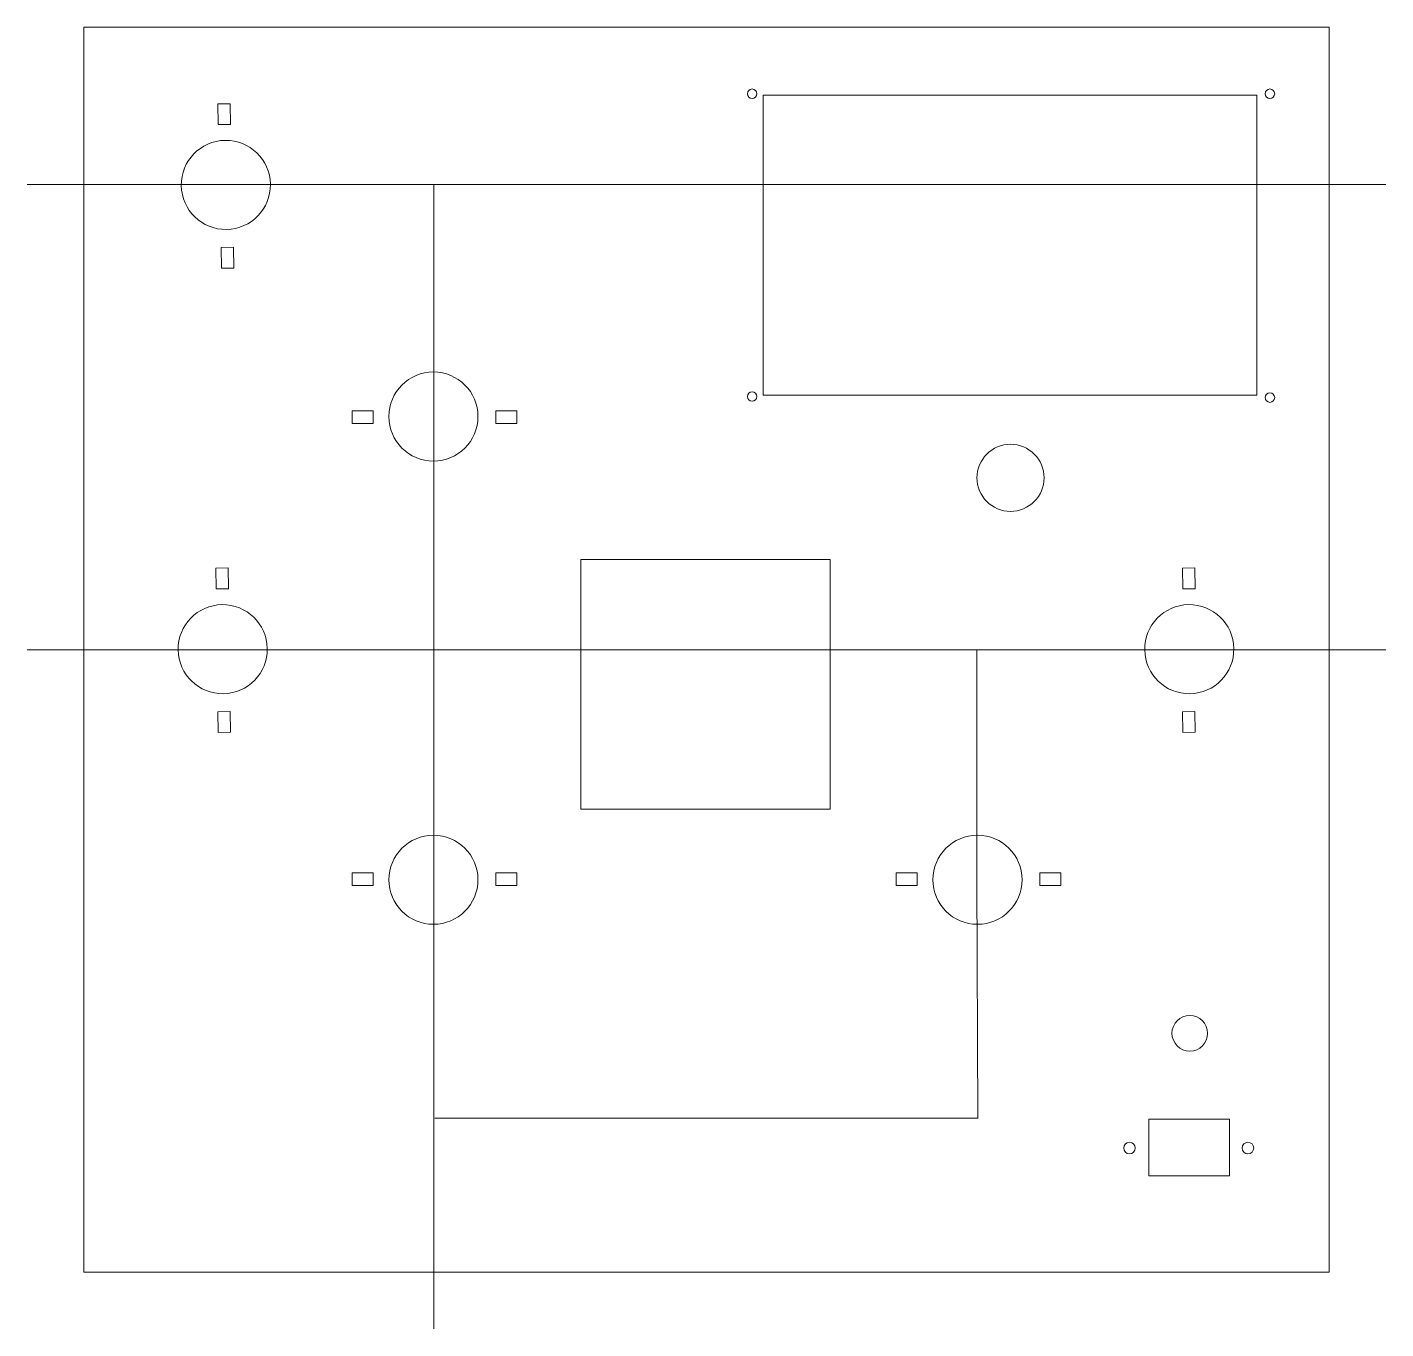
# Model space of a CAD drawing. Header units: millimetres. Extents: x 0 to 457, y -330 to 108.
import ezdxf

# ---------------------------------------------------------------- set-up
doc = ezdxf.new("R2010")
doc.units = ezdxf.units.MM
doc.header["$MEASUREMENT"] = 0
doc.layers.add('Layer 1', color=7, linetype='Continuous')

msp = doc.modelspace()

# ---------------------------------------------------------------- linework, layer by layer
at = {"layer": 'Layer 1', "color": 7, "lineweight": 13}
for points in [[(438.33, -311.33), (19.23, -311.33), (19.23, 107.77), (438.33, 107.77), (438.33, -311.33)], [(413.98, 84.84), (413.98, -16.05), (247.83, -16.05), (247.83, 84.84), (413.98, 84.84)], [(64.49, 74.97), (64.38, 81.95), (68.5, 82.02), (68.62, 75.03), (64.49, 74.97)], [(457.38, 54.86), (67.03, 54.86), (0.18, 54.86)], [(137.05, -23.46), (137.05, 54.71), (137.05, -330.38)], [(65.55, 26.63), (65.44, 33.62), (69.56, 33.69), (69.67, 26.7), (65.55, 26.63)], [(116.59, -25.58), (109.54, -25.58), (109.54, -21.34), (116.59, -21.34), (116.59, -25.58)], [(164.92, -25.58), (157.87, -25.58), (157.87, -21.34), (164.92, -21.34), (164.92, -25.58)], [(270.4, -155.4), (186.44, -155.4), (186.44, -71.44), (270.4, -71.44), (270.4, -155.4)], [(63.79, -81.32), (63.68, -74.33), (67.8, -74.26), (67.91, -81.25), (63.79, -81.32)], [(389.05, -81.32), (388.94, -74.33), (393.06, -74.26), (393.17, -81.25), (389.05, -81.32)], [(0.18, -101.78), (457.38, -101.78)], [(319.79, -101.78), (319.79, -179.15), (320.06, -259.47)], [(64.49, -129.65), (64.38, -122.66), (68.5, -122.59), (68.62, -129.58), (64.49, -129.65)], [(389.05, -129.65), (388.94, -122.66), (393.06, -122.59), (393.17, -129.58), (389.05, -129.65)], [(116.59, -181.15), (109.54, -181.15), (109.54, -176.92), (116.59, -176.92), (116.59, -181.15)], [(164.92, -181.15), (157.87, -181.15), (157.87, -176.92), (164.92, -176.92), (164.92, -181.15)], [(299.68, -181.15), (292.63, -181.15), (292.63, -176.92), (299.68, -176.92), (299.68, -181.15)], [(348.02, -181.15), (340.96, -181.15), (340.96, -176.92), (348.02, -176.92), (348.02, -181.15)], [(137.01, -179.15), (137.01, -179.15)], [(137.41, -259.47), (320.15, -259.47)], [(404.81, -278.87), (377.65, -278.87), (377.65, -259.82), (404.81, -259.82), (404.81, -278.87)]]:
    msp.add_lwpolyline(points, dxfattribs=at)
for points in [[(245.71, 85.37), (245.71, 84.5), (245, 83.78), (244.12, 83.78), (243.25, 83.78), (242.53, 84.5), (242.53, 85.37), (242.53, 86.25), (243.25, 86.96), (244.12, 86.96), (245, 86.96), (245.71, 86.25), (245.71, 85.37)], [(419.98, 85.37), (419.98, 84.5), (419.27, 83.78), (418.39, 83.78), (417.52, 83.78), (416.81, 84.5), (416.81, 85.37), (416.81, 86.25), (417.52, 86.96), (418.39, 86.96), (419.27, 86.96), (419.98, 86.25), (419.98, 85.37)], [(67.27, 39.69), (58.99, 39.56), (52.17, 46.16), (52.04, 54.44), (51.9, 62.72), (58.51, 69.54), (66.79, 69.67), (75.07, 69.8), (81.89, 63.2), (82.02, 54.92), (82.15, 46.64), (75.55, 39.82), (67.27, 39.69)], [(151.87, -23.28), (151.87, -31.56), (145.16, -38.28), (136.88, -38.28), (128.6, -38.28), (121.88, -31.56), (121.88, -23.28), (121.88, -15), (128.6, -8.29), (136.88, -8.29), (145.16, -8.29), (151.87, -15), (151.87, -23.28)], [(245.71, -16.58), (245.71, -17.46), (245, -18.17), (244.12, -18.17), (243.25, -18.17), (242.53, -17.46), (242.53, -16.58), (242.53, -15.7), (243.25, -14.99), (244.12, -14.99), (245, -14.99), (245.71, -15.7), (245.71, -16.58)], [(419.98, -16.93), (419.98, -17.81), (419.27, -18.52), (418.39, -18.52), (417.52, -18.52), (416.81, -17.81), (416.81, -16.93), (416.81, -16.06), (417.52, -15.35), (418.39, -15.35), (419.27, -15.35), (419.98, -16.06), (419.98, -16.93)], [(342.37, -43.92), (342.37, -50.16), (337.32, -55.21), (331.08, -55.21), (324.85, -55.21), (319.79, -50.16), (319.79, -43.92), (319.79, -37.69), (324.85, -32.63), (331.08, -32.63), (337.32, -32.63), (342.37, -37.69), (342.37, -43.92)], [(66.21, -116.59), (57.93, -116.72), (51.11, -110.12), (50.98, -101.84), (50.85, -93.56), (57.45, -86.74), (65.73, -86.61), (74.01, -86.48), (80.83, -93.08), (80.96, -101.36), (81.09, -109.64), (74.49, -116.46), (66.21, -116.59)], [(391.47, -116.59), (383.19, -116.72), (376.37, -110.12), (376.24, -101.84), (376.11, -93.56), (382.71, -86.74), (390.99, -86.61), (399.27, -86.48), (406.09, -93.08), (406.22, -101.36), (406.35, -109.64), (399.75, -116.46), (391.47, -116.59)], [(151.87, -179.21), (151.87, -187.49), (145.16, -194.2), (136.88, -194.2), (128.6, -194.2), (121.88, -187.49), (121.88, -179.21), (121.88, -170.93), (128.6, -164.22), (136.88, -164.22), (145.16, -164.22), (151.87, -170.93), (151.87, -179.21)], [(334.96, -179.21), (334.96, -187.49), (328.25, -194.2), (319.97, -194.2), (311.69, -194.2), (304.98, -187.49), (304.98, -179.21), (304.98, -170.93), (311.69, -164.22), (319.97, -164.22), (328.25, -164.22), (334.96, -170.93), (334.96, -179.21)], [(397.4, -230.89), (397.4, -234.21), (394.72, -236.89), (391.41, -236.89), (388.09, -236.89), (385.41, -234.21), (385.41, -230.89), (385.41, -227.58), (388.09, -224.9), (391.41, -224.9), (394.72, -224.9), (397.4, -227.58), (397.4, -230.89)], [(373.06, -269.52), (373.06, -270.59), (372.19, -271.46), (371.12, -271.46), (370.05, -271.46), (369.18, -270.59), (369.18, -269.52), (369.18, -268.45), (370.05, -267.58), (371.12, -267.58), (372.19, -267.58), (373.06, -268.45), (373.06, -269.52)], [(412.93, -269.52), (412.93, -270.59), (412.06, -271.46), (410.99, -271.46), (409.91, -271.46), (409.05, -270.59), (409.05, -269.52), (409.05, -268.45), (409.91, -267.58), (410.99, -267.58), (412.06, -267.58), (412.93, -268.45), (412.93, -269.52)]]:
    msp.add_open_spline(points, degree=3, knots=[0, 0, 0, 0, 1, 1, 1, 2, 2, 2, 3, 3, 3, 4, 4, 4, 4], dxfattribs=at)

doc.saveas('drawing.dxf')
